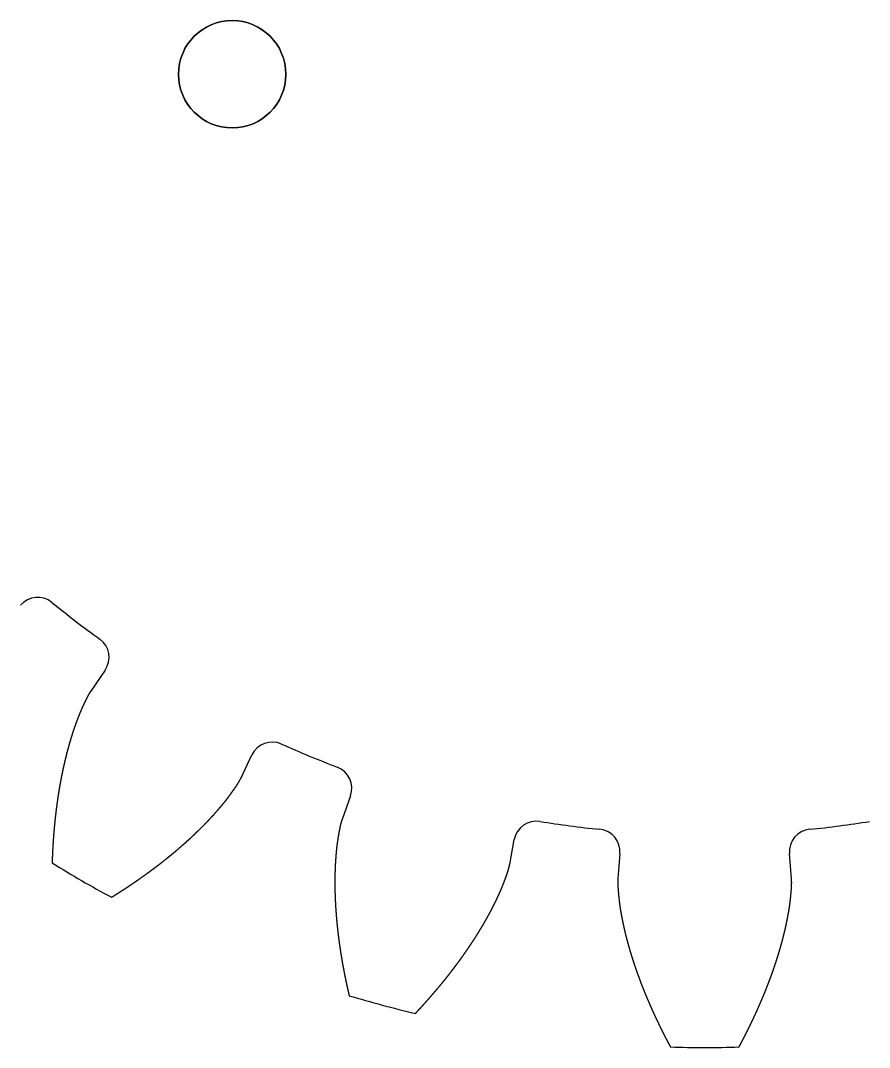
# Model space of a CAD drawing. Header units: millimetres. Extents: x -95.5 to -4.7, y -19.2 to 49.8.
# Drawn here: x -55.02 to -32.89, y -19.17 to 7.62 of the extents above; entities that cross this region are included whole.
import ezdxf

# ---------------------------------------------------------------- set-up
doc = ezdxf.new("R2010")
doc.units = ezdxf.units.MM
doc.layers.get('0').update_dxf_attribs({"linetype": 'CONTINUOUS'})

msp = doc.modelspace()

# ---------------------------------------------------------------- linework, layer by layer
for p, q in [((-52.818, -9.328, 0), (-53.193, -9.872)), ((-52.818, -9.328), (-53.193, -9.872)), ((-49.274, -12.134, 0), (-48.99, -11.538)), ((-49.274, -12.134), (-48.99, -11.538)), ((-46.421, -12.602, 0), (-46.642, -13.225)), ((-46.421, -12.602), (-46.642, -13.225)), ((-42.27, -14.396, 0), (-42.151, -13.746)), ((-42.27, -14.396), (-42.151, -13.746)), ((-39.394, -14.109, 0), (-39.446, -14.768)), ((-39.394, -14.109), (-39.446, -14.768)), ((-34.921, -14.768, 0), (-34.973, -14.109)), ((-34.921, -14.768), (-34.973, -14.109))]:
    msp.add_line(p, q)
at = {"extrusion": (5.07531e-14, -4e-16, -1)}
msp.add_circle((49.506, 6.217, 0), 1.4, dxfattribs=at)
msp.add_circle((-49.506, 6.217), 1.4)
for centre, radius, start, end in [((-54.577, -8.016, 0), 0.588, 50.8284, 139.5673), ((-54.577, -8.016), 0.588, 50.8284, 139.5673), ((-37.183, 13.332, 0), 26.949, 230.8284, 234.1716), ((-37.183, 13.332), 26.949, 230.8284, 234.1716), ((-53.303, -8.994, 0), 0.588, -34.5673, 54.1716), ((-53.303, -8.994), 0.588, -34.5673, 54.1716), ((-48.459, -11.791, 0), 0.588, 65.8284, 154.5673), ((-48.459, -11.791), 0.588, 65.8284, 154.5673), ((-37.183, 13.332, 0), 26.949, 245.8284, 249.1716), ((-37.183, 13.332), 26.949, 245.8284, 249.1716), ((-46.975, -12.405, 0), 0.588, -19.5673, 69.1716), ((-46.975, -12.405), 0.588, -19.5673, 69.1716), ((-41.573, -13.853, 0), 0.588, 80.8284, 169.5673), ((-41.573, -13.853), 0.588, 80.8284, 169.5673), ((-37.183, 13.332, 0), 26.949, 260.8284, 264.1716), ((-37.183, 13.332), 26.949, 260.8284, 264.1716), ((-37.183, 13.332, 0), 26.949, 275.8284, 279.1716), ((-37.183, 13.332), 26.949, 275.8284, 279.1716), ((-39.98, -14.063, 0), 0.588, -4.5673, 84.1716), ((-39.98, -14.063), 0.588, -4.5673, 84.1716), ((-34.387, -14.063, 0), 0.588, 95.8284, 184.5673), ((-34.387, -14.063), 0.588, 95.8284, 184.5673), ((-37.183, 13.332, 0), 32.5, 238.4232, 241.5768), ((-37.183, 13.332), 32.5, 238.4232, 241.5768), ((-37.183, 13.332, 0), 32.5, 253.4232, 256.5768), ((-37.183, 13.332), 32.5, 253.4232, 256.5768), ((-37.183, 13.332, 0), 32.5, 268.4232, 271.5768), ((-37.183, 13.332), 32.5, 268.4232, 271.5768)]:
    msp.add_arc(centre, radius, start, end)
for points in [[(-53.193, -9.872, 0), (-53.2, -9.882, 0), (-53.214, -9.903, 0), (-53.235, -9.935, 0), (-53.26, -9.979, 0), (-53.29, -10.035, 0), (-53.318, -10.091, 0), (-53.346, -10.149, 0), (-53.373, -10.206, 0), (-53.399, -10.264, 0), (-53.426, -10.322, 0), (-53.451, -10.381, 0), (-53.476, -10.44, 0), (-53.501, -10.499, 0), (-53.524, -10.559, 0), (-53.547, -10.619, 0), (-53.57, -10.679, 0), (-53.591, -10.74, 0), (-53.613, -10.801, 0), (-53.634, -10.862, 0), (-53.654, -10.923, 0), (-53.674, -10.985, 0), (-53.694, -11.047, 0), (-53.713, -11.109, 0), (-53.732, -11.171, 0), (-53.75, -11.234, 0), (-53.768, -11.296, 0), (-53.785, -11.359, 0), (-53.802, -11.423, 0), (-53.819, -11.486, 0), (-53.835, -11.55, 0), (-53.851, -11.613, 0), (-53.866, -11.677, 0), (-53.881, -11.741, 0), (-53.896, -11.806, 0), (-53.91, -11.87, 0), (-53.924, -11.935, 0), (-53.938, -12, 0), (-53.951, -12.065, 0), (-53.964, -12.13, 0), (-53.976, -12.195, 0), (-53.988, -12.261, 0), (-54, -12.326, 0), (-54.012, -12.392, 0), (-54.023, -12.458, 0), (-54.033, -12.524, 0), (-54.044, -12.591, 0), (-54.054, -12.657, 0), (-54.064, -12.723, 0), (-54.073, -12.79, 0), (-54.082, -12.857, 0), (-54.091, -12.924, 0), (-54.099, -12.991, 0), (-54.107, -13.058, 0), (-54.115, -13.125, 0), (-54.123, -13.193, 0), (-54.13, -13.26, 0), (-54.137, -13.328, 0), (-54.143, -13.396, 0), (-54.149, -13.464, 0), (-54.155, -13.532, 0), (-54.161, -13.6, 0), (-54.166, -13.668, 0), (-54.171, -13.736, 0), (-54.176, -13.805, 0), (-54.18, -13.873, 0), (-54.184, -13.942, 0), (-54.188, -14.011, 0), (-54.191, -14.079, 0), (-54.194, -14.148, 0), (-54.197, -14.217, 0), (-54.199, -14.273, 0), (-54.2, -14.314, 0), (-54.201, -14.342, 0), (-54.202, -14.356, 0)], [(-53.193, -9.872), (-53.2, -9.882), (-53.214, -9.903), (-53.235, -9.935), (-53.26, -9.979), (-53.29, -10.035), (-53.318, -10.091), (-53.346, -10.149), (-53.373, -10.206), (-53.399, -10.264), (-53.426, -10.322), (-53.451, -10.381), (-53.476, -10.44), (-53.501, -10.499), (-53.524, -10.559), (-53.547, -10.619), (-53.57, -10.679), (-53.591, -10.74), (-53.613, -10.801), (-53.634, -10.862), (-53.654, -10.923), (-53.674, -10.985), (-53.694, -11.047), (-53.713, -11.109), (-53.732, -11.171), (-53.75, -11.234), (-53.768, -11.296), (-53.785, -11.359), (-53.802, -11.423), (-53.819, -11.486), (-53.835, -11.55), (-53.851, -11.613), (-53.866, -11.677), (-53.881, -11.741), (-53.896, -11.806), (-53.91, -11.87), (-53.924, -11.935), (-53.938, -12), (-53.951, -12.065), (-53.964, -12.13), (-53.976, -12.195), (-53.988, -12.261), (-54, -12.326), (-54.012, -12.392), (-54.023, -12.458), (-54.033, -12.524), (-54.044, -12.591), (-54.054, -12.657), (-54.064, -12.723), (-54.073, -12.79), (-54.082, -12.857), (-54.091, -12.924), (-54.099, -12.991), (-54.107, -13.058), (-54.115, -13.125), (-54.123, -13.193), (-54.13, -13.26), (-54.137, -13.328), (-54.143, -13.396), (-54.149, -13.464), (-54.155, -13.532), (-54.161, -13.6), (-54.166, -13.668), (-54.171, -13.736), (-54.176, -13.805), (-54.18, -13.873), (-54.184, -13.942), (-54.188, -14.011), (-54.191, -14.079), (-54.194, -14.148), (-54.197, -14.217), (-54.199, -14.273), (-54.2, -14.314), (-54.201, -14.342), (-54.202, -14.356)], [(-52.653, -15.25, 0), (-52.641, -15.243, 0), (-52.617, -15.228, 0), (-52.582, -15.206, 0), (-52.535, -15.177, 0), (-52.477, -15.14, 0), (-52.419, -15.103, 0), (-52.361, -15.065, 0), (-52.303, -15.028, 0), (-52.246, -14.99, 0), (-52.189, -14.952, 0), (-52.132, -14.914, 0), (-52.075, -14.875, 0), (-52.018, -14.836, 0), (-51.962, -14.798, 0), (-51.906, -14.759, 0), (-51.851, -14.719, 0), (-51.795, -14.68, 0), (-51.74, -14.64, 0), (-51.685, -14.6, 0), (-51.63, -14.56, 0), (-51.576, -14.519, 0), (-51.522, -14.479, 0), (-51.468, -14.438, 0), (-51.414, -14.397, 0), (-51.361, -14.356, 0), (-51.308, -14.314, 0), (-51.255, -14.273, 0), (-51.203, -14.231, 0), (-51.151, -14.189, 0), (-51.099, -14.146, 0), (-51.047, -14.104, 0), (-50.996, -14.061, 0), (-50.945, -14.018, 0), (-50.894, -13.975, 0), (-50.844, -13.931, 0), (-50.794, -13.888, 0), (-50.744, -13.844, 0), (-50.695, -13.799, 0), (-50.646, -13.755, 0), (-50.597, -13.71, 0), (-50.549, -13.666, 0), (-50.501, -13.62, 0), (-50.453, -13.575, 0), (-50.406, -13.529, 0), (-50.359, -13.484, 0), (-50.312, -13.438, 0), (-50.266, -13.391, 0), (-50.22, -13.345, 0), (-50.175, -13.298, 0), (-50.13, -13.251, 0), (-50.085, -13.203, 0), (-50.041, -13.156, 0), (-49.997, -13.108, 0), (-49.954, -13.06, 0), (-49.911, -13.011, 0), (-49.868, -12.962, 0), (-49.826, -12.913, 0), (-49.785, -12.864, 0), (-49.743, -12.815, 0), (-49.703, -12.765, 0), (-49.663, -12.715, 0), (-49.624, -12.664, 0), (-49.586, -12.613, 0), (-49.548, -12.561, 0), (-49.511, -12.509, 0), (-49.474, -12.458, 0), (-49.437, -12.405, 0), (-49.401, -12.353, 0), (-49.366, -12.3, 0), (-49.333, -12.246, 0), (-49.308, -12.202, 0), (-49.29, -12.169, 0), (-49.279, -12.146, 0), (-49.274, -12.134, 0)], [(-52.653, -15.25), (-52.641, -15.243), (-52.617, -15.228), (-52.582, -15.206), (-52.535, -15.177), (-52.477, -15.14), (-52.419, -15.103), (-52.361, -15.065), (-52.303, -15.028), (-52.246, -14.99), (-52.189, -14.952), (-52.132, -14.914), (-52.075, -14.875), (-52.018, -14.836), (-51.962, -14.798), (-51.906, -14.759), (-51.851, -14.719), (-51.795, -14.68), (-51.74, -14.64), (-51.685, -14.6), (-51.63, -14.56), (-51.576, -14.519), (-51.522, -14.479), (-51.468, -14.438), (-51.414, -14.397), (-51.361, -14.356), (-51.308, -14.314), (-51.255, -14.273), (-51.203, -14.231), (-51.151, -14.189), (-51.099, -14.146), (-51.047, -14.104), (-50.996, -14.061), (-50.945, -14.018), (-50.894, -13.975), (-50.844, -13.931), (-50.794, -13.888), (-50.744, -13.844), (-50.695, -13.799), (-50.646, -13.755), (-50.597, -13.71), (-50.549, -13.666), (-50.501, -13.62), (-50.453, -13.575), (-50.406, -13.529), (-50.359, -13.484), (-50.312, -13.438), (-50.266, -13.391), (-50.22, -13.345), (-50.175, -13.298), (-50.13, -13.251), (-50.085, -13.203), (-50.041, -13.156), (-49.997, -13.108), (-49.954, -13.06), (-49.911, -13.011), (-49.868, -12.962), (-49.826, -12.913), (-49.785, -12.864), (-49.743, -12.815), (-49.703, -12.765), (-49.663, -12.715), (-49.624, -12.664), (-49.586, -12.613), (-49.548, -12.561), (-49.511, -12.509), (-49.474, -12.458), (-49.437, -12.405), (-49.401, -12.353), (-49.366, -12.3), (-49.333, -12.246), (-49.308, -12.202), (-49.29, -12.169), (-49.279, -12.146), (-49.274, -12.134)], [(-46.642, -13.225, 0), (-46.646, -13.236, 0), (-46.654, -13.26, 0), (-46.666, -13.297, 0), (-46.679, -13.345, 0), (-46.694, -13.407, 0), (-46.706, -13.469, 0), (-46.718, -13.532, 0), (-46.729, -13.594, 0), (-46.74, -13.657, 0), (-46.75, -13.72, 0), (-46.76, -13.783, 0), (-46.769, -13.847, 0), (-46.777, -13.91, 0), (-46.784, -13.974, 0), (-46.791, -14.038, 0), (-46.797, -14.102, 0), (-46.802, -14.166, 0), (-46.807, -14.231, 0), (-46.811, -14.295, 0), (-46.815, -14.36, 0), (-46.819, -14.424, 0), (-46.822, -14.489, 0), (-46.824, -14.554, 0), (-46.826, -14.619, 0), (-46.828, -14.684, 0), (-46.828, -14.75, 0), (-46.829, -14.815, 0), (-46.829, -14.88, 0), (-46.829, -14.946, 0), (-46.828, -15.011, 0), (-46.827, -15.077, 0), (-46.825, -15.143, 0), (-46.823, -15.209, 0), (-46.82, -15.275, 0), (-46.818, -15.341, 0), (-46.814, -15.407, 0), (-46.811, -15.473, 0), (-46.806, -15.539, 0), (-46.802, -15.606, 0), (-46.797, -15.672, 0), (-46.792, -15.738, 0), (-46.786, -15.805, 0), (-46.78, -15.871, 0), (-46.774, -15.938, 0), (-46.767, -16.004, 0), (-46.76, -16.071, 0), (-46.753, -16.138, 0), (-46.745, -16.205, 0), (-46.737, -16.271, 0), (-46.728, -16.338, 0), (-46.719, -16.405, 0), (-46.71, -16.472, 0), (-46.7, -16.539, 0), (-46.691, -16.606, 0), (-46.68, -16.673, 0), (-46.67, -16.74, 0), (-46.659, -16.807, 0), (-46.647, -16.874, 0), (-46.636, -16.942, 0), (-46.624, -17.009, 0), (-46.612, -17.076, 0), (-46.599, -17.143, 0), (-46.586, -17.211, 0), (-46.573, -17.278, 0), (-46.559, -17.345, 0), (-46.546, -17.413, 0), (-46.531, -17.48, 0), (-46.517, -17.547, 0), (-46.502, -17.615, 0), (-46.487, -17.682, 0), (-46.475, -17.736, 0), (-46.465, -17.777, 0), (-46.459, -17.804, 0), (-46.456, -17.817, 0)], [(-46.642, -13.225), (-46.646, -13.236), (-46.654, -13.26), (-46.666, -13.297), (-46.679, -13.345), (-46.694, -13.407), (-46.706, -13.469), (-46.718, -13.532), (-46.729, -13.594), (-46.74, -13.657), (-46.75, -13.72), (-46.76, -13.783), (-46.769, -13.847), (-46.777, -13.91), (-46.784, -13.974), (-46.791, -14.038), (-46.797, -14.102), (-46.802, -14.166), (-46.807, -14.231), (-46.811, -14.295), (-46.815, -14.36), (-46.819, -14.424), (-46.822, -14.489), (-46.824, -14.554), (-46.826, -14.619), (-46.828, -14.684), (-46.828, -14.75), (-46.829, -14.815), (-46.829, -14.88), (-46.829, -14.946), (-46.828, -15.011), (-46.827, -15.077), (-46.825, -15.143), (-46.823, -15.209), (-46.82, -15.275), (-46.818, -15.341), (-46.814, -15.407), (-46.811, -15.473), (-46.806, -15.539), (-46.802, -15.606), (-46.797, -15.672), (-46.792, -15.738), (-46.786, -15.805), (-46.78, -15.871), (-46.774, -15.938), (-46.767, -16.004), (-46.76, -16.071), (-46.753, -16.138), (-46.745, -16.205), (-46.737, -16.271), (-46.728, -16.338), (-46.719, -16.405), (-46.71, -16.472), (-46.7, -16.539), (-46.691, -16.606), (-46.68, -16.673), (-46.67, -16.74), (-46.659, -16.807), (-46.647, -16.874), (-46.636, -16.942), (-46.624, -17.009), (-46.612, -17.076), (-46.599, -17.143), (-46.586, -17.211), (-46.573, -17.278), (-46.559, -17.345), (-46.546, -17.413), (-46.531, -17.48), (-46.517, -17.547), (-46.502, -17.615), (-46.487, -17.682), (-46.475, -17.736), (-46.465, -17.777), (-46.459, -17.804), (-46.456, -17.817)], [(-44.728, -18.28, 0), (-44.718, -18.27, 0), (-44.7, -18.25, 0), (-44.671, -18.219, 0), (-44.633, -18.179, 0), (-44.587, -18.128, 0), (-44.54, -18.077, 0), (-44.494, -18.026, 0), (-44.448, -17.975, 0), (-44.402, -17.923, 0), (-44.357, -17.872, 0), (-44.312, -17.82, 0), (-44.267, -17.768, 0), (-44.222, -17.716, 0), (-44.178, -17.664, 0), (-44.134, -17.612, 0), (-44.091, -17.56, 0), (-44.047, -17.507, 0), (-44.004, -17.454, 0), (-43.962, -17.402, 0), (-43.919, -17.349, 0), (-43.877, -17.296, 0), (-43.835, -17.242, 0), (-43.794, -17.189, 0), (-43.753, -17.135, 0), (-43.712, -17.082, 0), (-43.671, -17.028, 0), (-43.631, -16.974, 0), (-43.591, -16.92, 0), (-43.552, -16.866, 0), (-43.513, -16.812, 0), (-43.474, -16.757, 0), (-43.436, -16.703, 0), (-43.397, -16.648, 0), (-43.36, -16.593, 0), (-43.322, -16.538, 0), (-43.285, -16.483, 0), (-43.249, -16.427, 0), (-43.212, -16.372, 0), (-43.176, -16.316, 0), (-43.141, -16.261, 0), (-43.106, -16.205, 0), (-43.071, -16.149, 0), (-43.037, -16.093, 0), (-43.003, -16.036, 0), (-42.969, -15.98, 0), (-42.936, -15.923, 0), (-42.904, -15.867, 0), (-42.871, -15.81, 0), (-42.84, -15.753, 0), (-42.808, -15.696, 0), (-42.777, -15.638, 0), (-42.747, -15.581, 0), (-42.717, -15.523, 0), (-42.688, -15.466, 0), (-42.659, -15.408, 0), (-42.631, -15.35, 0), (-42.603, -15.291, 0), (-42.575, -15.233, 0), (-42.548, -15.175, 0), (-42.522, -15.116, 0), (-42.496, -15.057, 0), (-42.472, -14.998, 0), (-42.448, -14.939, 0), (-42.425, -14.879, 0), (-42.402, -14.819, 0), (-42.38, -14.76, 0), (-42.358, -14.7, 0), (-42.337, -14.64, 0), (-42.317, -14.58, 0), (-42.299, -14.519, 0), (-42.286, -14.47, 0), (-42.278, -14.433, 0), (-42.273, -14.408, 0), (-42.27, -14.396, 0)], [(-44.728, -18.28), (-44.718, -18.27), (-44.7, -18.25), (-44.671, -18.219), (-44.633, -18.179), (-44.587, -18.128), (-44.54, -18.077), (-44.494, -18.026), (-44.448, -17.975), (-44.402, -17.923), (-44.357, -17.872), (-44.312, -17.82), (-44.267, -17.768), (-44.222, -17.716), (-44.178, -17.664), (-44.134, -17.612), (-44.091, -17.56), (-44.047, -17.507), (-44.004, -17.454), (-43.962, -17.402), (-43.919, -17.349), (-43.877, -17.296), (-43.835, -17.242), (-43.794, -17.189), (-43.753, -17.135), (-43.712, -17.082), (-43.671, -17.028), (-43.631, -16.974), (-43.591, -16.92), (-43.552, -16.866), (-43.513, -16.812), (-43.474, -16.757), (-43.436, -16.703), (-43.397, -16.648), (-43.36, -16.593), (-43.322, -16.538), (-43.285, -16.483), (-43.249, -16.427), (-43.212, -16.372), (-43.176, -16.316), (-43.141, -16.261), (-43.106, -16.205), (-43.071, -16.149), (-43.037, -16.093), (-43.003, -16.036), (-42.969, -15.98), (-42.936, -15.923), (-42.904, -15.867), (-42.871, -15.81), (-42.84, -15.753), (-42.808, -15.696), (-42.777, -15.638), (-42.747, -15.581), (-42.717, -15.523), (-42.688, -15.466), (-42.659, -15.408), (-42.631, -15.35), (-42.603, -15.291), (-42.575, -15.233), (-42.548, -15.175), (-42.522, -15.116), (-42.496, -15.057), (-42.472, -14.998), (-42.448, -14.939), (-42.425, -14.879), (-42.402, -14.819), (-42.38, -14.76), (-42.358, -14.7), (-42.337, -14.64), (-42.317, -14.58), (-42.299, -14.519), (-42.286, -14.47), (-42.278, -14.433), (-42.273, -14.408), (-42.27, -14.396)], [(-39.446, -14.768, 0), (-39.447, -14.78, 0), (-39.449, -14.806, 0), (-39.451, -14.843, 0), (-39.451, -14.894, 0), (-39.449, -14.957, 0), (-39.445, -15.021, 0), (-39.44, -15.084, 0), (-39.435, -15.147, 0), (-39.429, -15.211, 0), (-39.422, -15.274, 0), (-39.415, -15.338, 0), (-39.408, -15.401, 0), (-39.399, -15.465, 0), (-39.39, -15.528, 0), (-39.38, -15.592, 0), (-39.369, -15.655, 0), (-39.357, -15.719, 0), (-39.345, -15.782, 0), (-39.333, -15.846, 0), (-39.32, -15.909, 0), (-39.307, -15.972, 0), (-39.293, -16.036, 0), (-39.278, -16.099, 0), (-39.263, -16.162, 0), (-39.248, -16.226, 0), (-39.232, -16.289, 0), (-39.215, -16.352, 0), (-39.198, -16.415, 0), (-39.181, -16.479, 0), (-39.163, -16.542, 0), (-39.145, -16.605, 0), (-39.127, -16.668, 0), (-39.108, -16.731, 0), (-39.088, -16.794, 0), (-39.068, -16.857, 0), (-39.048, -16.92, 0), (-39.027, -16.983, 0), (-39.006, -17.046, 0), (-38.985, -17.109, 0), (-38.963, -17.172, 0), (-38.941, -17.235, 0), (-38.918, -17.297, 0), (-38.895, -17.36, 0), (-38.872, -17.423, 0), (-38.848, -17.485, 0), (-38.824, -17.548, 0), (-38.799, -17.61, 0), (-38.774, -17.673, 0), (-38.749, -17.735, 0), (-38.724, -17.798, 0), (-38.698, -17.86, 0), (-38.672, -17.922, 0), (-38.645, -17.984, 0), (-38.618, -18.047, 0), (-38.591, -18.109, 0), (-38.563, -18.171, 0), (-38.535, -18.233, 0), (-38.507, -18.295, 0), (-38.478, -18.357, 0), (-38.449, -18.418, 0), (-38.42, -18.48, 0), (-38.391, -18.542, 0), (-38.361, -18.603, 0), (-38.331, -18.665, 0), (-38.3, -18.727, 0), (-38.269, -18.788, 0), (-38.238, -18.849, 0), (-38.207, -18.911, 0), (-38.175, -18.972, 0), (-38.143, -19.033, 0), (-38.117, -19.082, 0), (-38.097, -19.119, 0), (-38.084, -19.143, 0), (-38.078, -19.156, 0)], [(-39.446, -14.768), (-39.447, -14.78), (-39.449, -14.806), (-39.451, -14.843), (-39.451, -14.894), (-39.449, -14.957), (-39.445, -15.021), (-39.44, -15.084), (-39.435, -15.147), (-39.429, -15.211), (-39.422, -15.274), (-39.415, -15.338), (-39.408, -15.401), (-39.399, -15.465), (-39.39, -15.528), (-39.38, -15.592), (-39.369, -15.655), (-39.357, -15.719), (-39.345, -15.782), (-39.333, -15.846), (-39.32, -15.909), (-39.307, -15.972), (-39.293, -16.036), (-39.278, -16.099), (-39.263, -16.162), (-39.248, -16.226), (-39.232, -16.289), (-39.215, -16.352), (-39.198, -16.415), (-39.181, -16.479), (-39.163, -16.542), (-39.145, -16.605), (-39.127, -16.668), (-39.108, -16.731), (-39.088, -16.794), (-39.068, -16.857), (-39.048, -16.92), (-39.027, -16.983), (-39.006, -17.046), (-38.985, -17.109), (-38.963, -17.172), (-38.941, -17.235), (-38.918, -17.297), (-38.895, -17.36), (-38.872, -17.423), (-38.848, -17.485), (-38.824, -17.548), (-38.799, -17.61), (-38.774, -17.673), (-38.749, -17.735), (-38.724, -17.798), (-38.698, -17.86), (-38.672, -17.922), (-38.645, -17.984), (-38.618, -18.047), (-38.591, -18.109), (-38.563, -18.171), (-38.535, -18.233), (-38.507, -18.295), (-38.478, -18.357), (-38.449, -18.418), (-38.42, -18.48), (-38.391, -18.542), (-38.361, -18.603), (-38.331, -18.665), (-38.3, -18.727), (-38.269, -18.788), (-38.238, -18.849), (-38.207, -18.911), (-38.175, -18.972), (-38.143, -19.033), (-38.117, -19.082), (-38.097, -19.119), (-38.084, -19.143), (-38.078, -19.156)], [(-36.289, -19.156, 0), (-36.283, -19.143, 0), (-36.269, -19.119, 0), (-36.25, -19.082, 0), (-36.224, -19.033, 0), (-36.192, -18.972, 0), (-36.16, -18.911, 0), (-36.129, -18.849, 0), (-36.098, -18.788, 0), (-36.067, -18.727, 0), (-36.036, -18.665, 0), (-36.006, -18.603, 0), (-35.976, -18.542, 0), (-35.947, -18.48, 0), (-35.917, -18.418, 0), (-35.888, -18.357, 0), (-35.86, -18.295, 0), (-35.832, -18.233, 0), (-35.804, -18.171, 0), (-35.776, -18.109, 0), (-35.749, -18.047, 0), (-35.722, -17.984, 0), (-35.695, -17.922, 0), (-35.669, -17.86, 0), (-35.643, -17.798, 0), (-35.618, -17.735, 0), (-35.592, -17.673, 0), (-35.568, -17.61, 0), (-35.543, -17.548, 0), (-35.519, -17.485, 0), (-35.495, -17.423, 0), (-35.472, -17.36, 0), (-35.449, -17.297, 0), (-35.426, -17.235, 0), (-35.404, -17.172, 0), (-35.382, -17.109, 0), (-35.361, -17.046, 0), (-35.34, -16.983, 0), (-35.319, -16.92, 0), (-35.299, -16.857, 0), (-35.279, -16.794, 0), (-35.259, -16.731, 0), (-35.24, -16.668, 0), (-35.222, -16.605, 0), (-35.203, -16.542, 0), (-35.186, -16.479, 0), (-35.168, -16.415, 0), (-35.151, -16.352, 0), (-35.135, -16.289, 0), (-35.119, -16.226, 0), (-35.104, -16.162, 0), (-35.089, -16.099, 0), (-35.074, -16.036, 0), (-35.06, -15.972, 0), (-35.047, -15.909, 0), (-35.034, -15.846, 0), (-35.022, -15.782, 0), (-35.01, -15.719, 0), (-34.998, -15.655, 0), (-34.987, -15.592, 0), (-34.977, -15.528, 0), (-34.968, -15.465, 0), (-34.959, -15.401, 0), (-34.952, -15.338, 0), (-34.945, -15.274, 0), (-34.938, -15.211, 0), (-34.932, -15.147, 0), (-34.927, -15.084, 0), (-34.922, -15.021, 0), (-34.918, -14.957, 0), (-34.916, -14.894, 0), (-34.916, -14.843, 0), (-34.918, -14.806, 0), (-34.92, -14.78, 0), (-34.921, -14.768, 0)], [(-36.289, -19.156), (-36.283, -19.143), (-36.269, -19.119), (-36.25, -19.082), (-36.224, -19.033), (-36.192, -18.972), (-36.16, -18.911), (-36.129, -18.849), (-36.098, -18.788), (-36.067, -18.727), (-36.036, -18.665), (-36.006, -18.603), (-35.976, -18.542), (-35.947, -18.48), (-35.917, -18.418), (-35.888, -18.357), (-35.86, -18.295), (-35.832, -18.233), (-35.804, -18.171), (-35.776, -18.109), (-35.749, -18.047), (-35.722, -17.984), (-35.695, -17.922), (-35.669, -17.86), (-35.643, -17.798), (-35.618, -17.735), (-35.592, -17.673), (-35.568, -17.61), (-35.543, -17.548), (-35.519, -17.485), (-35.495, -17.423), (-35.472, -17.36), (-35.449, -17.297), (-35.426, -17.235), (-35.404, -17.172), (-35.382, -17.109), (-35.361, -17.046), (-35.34, -16.983), (-35.319, -16.92), (-35.299, -16.857), (-35.279, -16.794), (-35.259, -16.731), (-35.24, -16.668), (-35.222, -16.605), (-35.203, -16.542), (-35.186, -16.479), (-35.168, -16.415), (-35.151, -16.352), (-35.135, -16.289), (-35.119, -16.226), (-35.104, -16.162), (-35.089, -16.099), (-35.074, -16.036), (-35.06, -15.972), (-35.047, -15.909), (-35.034, -15.846), (-35.022, -15.782), (-35.01, -15.719), (-34.998, -15.655), (-34.987, -15.592), (-34.977, -15.528), (-34.968, -15.465), (-34.959, -15.401), (-34.952, -15.338), (-34.945, -15.274), (-34.938, -15.211), (-34.932, -15.147), (-34.927, -15.084), (-34.922, -15.021), (-34.918, -14.957), (-34.916, -14.894), (-34.916, -14.843), (-34.918, -14.806), (-34.92, -14.78), (-34.921, -14.768)]]:
    msp.add_open_spline(points, degree=5)

doc.saveas('drawing.dxf')
